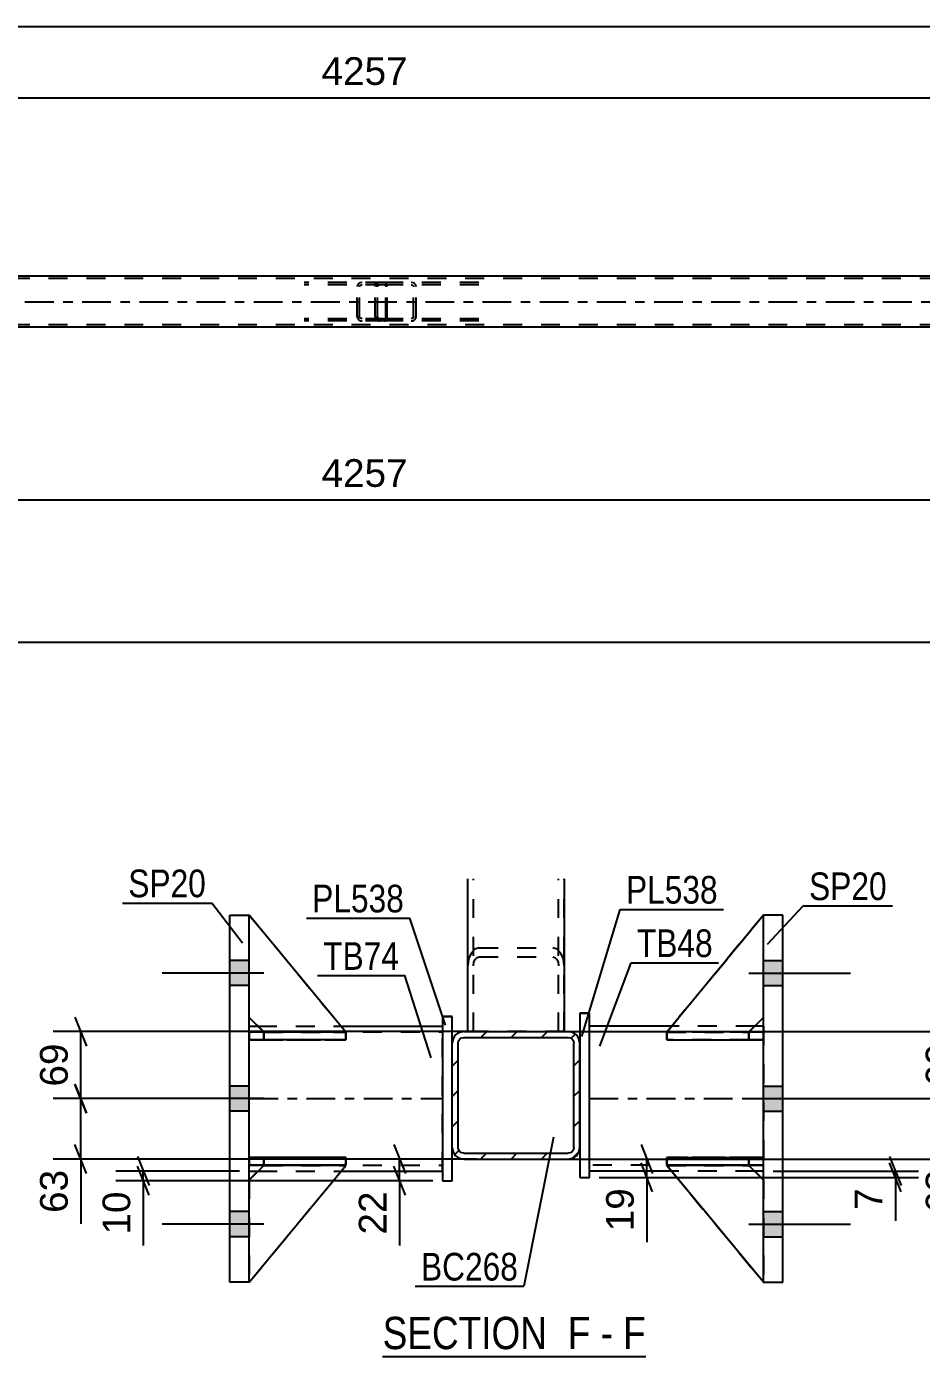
# Model space of a CAD drawing. Header units: millimetres. Extents: x 0 to 841, y 0 to 594.
# Drawn here: x 213.3 to 305.9, y 122.7 to 260.3 of the extents above; entities that cross this region are included whole.
import ezdxf

# ---------------------------------------------------------------- set-up
doc = ezdxf.new("R2010")
doc.units = ezdxf.units.MM
doc.linetypes.add('DXK_LINE_DOT2', pattern=[3.9198, 1.9599, -1.9599])
doc.linetypes.add('DXK_LINE_DOT3', pattern=[5.9187, 2.979, -0.9799, 0.9799, -0.9799])
doc.styles.add('Arial', font='ARIAL.TTF', dxfattribs={"height": 0.2})
doc.styles.add('Arial Narrow', font='ARIALN.TTF', dxfattribs={"height": 0.2})

# ---------------------------------------------------------------- blocks, each defined once
blk = doc.blocks.new('Unknown-318886624-15 - 5687')
at = {"color": 6, "linetype": 'Continuous'}
blk.add_line((250.12, 122.67), (277.34, 122.67), dxfattribs=at)
at = {"color": 0, "linetype": 'Continuous'}
for points in [[(268.23, 123.42), (268.23, 126.92), (250.12, 126.92), (250.12, 123.42)], [(271.62, 123.42), (271.62, 126.92), (269.28, 126.92), (269.28, 123.42)], [(273.95, 123.42), (273.95, 126.92), (272.67, 126.92), (272.67, 123.42)], [(277.34, 123.42), (277.34, 126.92), (275, 126.92), (275, 123.42)]]:
    blk.add_wipeout(points, dxfattribs=at)
at = {"color": 7, "linetype": 'Continuous', "style": 'Arial Narrow'}
for s, p in [('SECTION ', (250.12, 123.42)), ('F', (269.28, 123.42)), ('F', (275, 123.42)), ('-', (272.67, 123.42))]:
    blk.add_text(s, height=3.34, dxfattribs=at).set_placement(p)
blk = doc.blocks.new('Part-318886624-5717 - 5687')
at = {"color": 2, "linetype": 'Continuous'}
for p, q in [((237.82, 142.44), (236.32, 140.94)), ((236.32, 130.35), (246.32, 142.44)), ((246.32, 142.44), (237.82, 142.44)), ((237.82, 142.44), (237.82, 142.44)), ((246.32, 142.44), (246.32, 142.44))]:
    blk.add_line(p, q, dxfattribs=at)
at = {"color": 7, "linetype": 'DXK_LINE_DOT2'}
for p, q in [((236.32, 140.94), (237.82, 142.44)), ((236.32, 130.35), (246.32, 142.44)), ((237.82, 142.44), (246.32, 142.44)), ((236.32, 140.94), (236.32, 130.35))]:
    blk.add_line(p, q, dxfattribs=at)
blk = doc.blocks.new('Part-318886624-5821 - 5687')
at = {"color": 7, "linetype": 'DXK_LINE_DOT2'}
for p, q in [((279.52, 142.44), (288.02, 142.44)), ((289.52, 130.35), (279.52, 142.44)), ((279.52, 142.44), (279.52, 142.44)), ((288.02, 142.44), (279.52, 142.44)), ((279.52, 142.44), (289.52, 130.35)), ((288.02, 142.44), (289.52, 140.94)), ((288.02, 142.44), (288.02, 142.44)), ((289.52, 140.94), (288.02, 142.44)), ((289.52, 140.94), (289.52, 130.35))]:
    blk.add_line(p, q, dxfattribs=at)
blk = doc.blocks.new('Part-318886624-5832 - 5687')
at = {"color": 2, "linetype": 'Continuous'}
for p, q in [((258.92, 156.29), (258.92, 172.12)), ((268.92, 172.12), (268.92, 156.29))]:
    blk.add_line(p, q, dxfattribs=at)
at = {"color": 7, "linetype": 'DXK_LINE_DOT2'}
for p, q in [((259.52, 156.29), (259.52, 172.12)), ((268.32, 156.29), (268.32, 172.12)), ((268.92, 156.29), (258.92, 156.29))]:
    blk.add_line(p, q, dxfattribs=at)
blk = doc.blocks.new('Part-318886624-5704 - 5687')
at = {"color": 7, "linetype": 'DXK_LINE_DOT2'}
for p, q in [((237.82, 142.44), (236.32, 140.94)), ((236.32, 130.35), (246.32, 142.44)), ((236.32, 140.94), (237.82, 142.44)), ((236.32, 130.35), (246.32, 142.44)), ((246.32, 142.44), (237.82, 142.44)), ((237.82, 142.44), (237.82, 142.44)), ((237.82, 142.44), (246.32, 142.44)), ((246.32, 142.44), (246.32, 142.44)), ((236.32, 140.94), (236.32, 130.35))]:
    blk.add_line(p, q, dxfattribs=at)
blk = doc.blocks.new('Part-318886624-5824 - 5687')
at = {"color": 2, "linetype": 'Continuous'}
for p, q in [((289.52, 168.35), (279.52, 156.24)), ((289.52, 168.35), (289.52, 168.35)), ((289.52, 168.35), (289.52, 168.35)), ((288.03, 156.25), (289.52, 157.74)), ((280.77, 156.24), (279.52, 156.24)), ((279.52, 156.24), (279.52, 156.24))]:
    blk.add_line(p, q, dxfattribs=at)
at = {"color": 7, "linetype": 'DXK_LINE_DOT2'}
for p, q in [((289.52, 168.35), (279.52, 156.24)), ((289.52, 157.74), (289.52, 168.35)), ((288.02, 156.24), (289.52, 157.74)), ((288.02, 156.24), (279.52, 156.24)), ((288.02, 156.24), (280.77, 156.24)), ((288.02, 156.24), (288.03, 156.25)), ((288.02, 156.24), (288.02, 156.24))]:
    blk.add_line(p, q, dxfattribs=at)
blk = doc.blocks.new('Part-318886624-5696 - 5687')
at = {"color": 7, "linetype": 'DXK_LINE_DOT2'}
for p, q in [((279.52, 155.45), (279.52, 156.25)), ((279.52, 156.25), (288.02, 156.25)), ((289.52, 156.25), (279.52, 156.25)), ((288.02, 155.45), (288.02, 156.25)), ((288.02, 156.25), (289.52, 156.25)), ((289.52, 155.45), (289.52, 156.25)), ((289.52, 155.45), (289.52, 156.25)), ((289.52, 156.25), (289.52, 156.25)), ((288.02, 155.45), (279.52, 155.45)), ((279.52, 155.45), (289.52, 155.45)), ((289.52, 155.45), (288.02, 155.45)), ((289.52, 155.45), (289.52, 155.45))]:
    blk.add_line(p, q, dxfattribs=at)
blk = doc.blocks.new('Part-318886624-5697 - 5687')
at = {"color": 2, "linetype": 'Continuous'}
for p, q in [((279.52, 143.25), (289.52, 143.25)), ((279.52, 143.25), (279.52, 142.45)), ((289.52, 143.25), (289.52, 143.25)), ((289.52, 142.45), (289.52, 143.25)), ((289.52, 142.45), (279.52, 142.45))]:
    blk.add_line(p, q, dxfattribs=at)
at = {"color": 7, "linetype": 'DXK_LINE_DOT2'}
for p, q in [((288.02, 143.25), (279.52, 143.25)), ((289.52, 143.25), (288.02, 143.25)), ((288.02, 143.25), (288.02, 142.45)), ((289.52, 143.25), (289.52, 143.25)), ((279.52, 142.45), (288.02, 142.45)), ((288.02, 142.45), (289.52, 142.45))]:
    blk.add_line(p, q, dxfattribs=at)
blk = doc.blocks.new('Part-318886624-5698 - 5687')
at = {"color": 2, "linetype": 'Continuous'}
for p, q in [((279.53, 156.25), (279.52, 156.25)), ((279.52, 156.25), (279.52, 155.45)), ((289.52, 156.25), (280.77, 156.25)), ((289.52, 156.25), (289.52, 156.25)), ((289.52, 156.25), (289.52, 155.45)), ((279.52, 155.45), (289.52, 155.45))]:
    blk.add_line(p, q, dxfattribs=at)
at = {"color": 7, "linetype": 'DXK_LINE_DOT2'}
for p, q in [((280.77, 156.25), (279.53, 156.25)), ((288.02, 156.25), (279.53, 156.25)), ((288.02, 156.25), (289.52, 156.25)), ((288.02, 156.25), (288.02, 155.45)), ((289.52, 156.25), (289.52, 156.25)), ((279.52, 155.45), (288.02, 155.45)), ((288.02, 155.45), (289.52, 155.45))]:
    blk.add_line(p, q, dxfattribs=at)
blk = doc.blocks.new('Part-318886624-5831 - 5687')
at = {"color": 7, "linetype": 'DXK_LINE_DOT2'}
for p, q in [((258.92, 156.29), (258.92, 172.12)), ((259.52, 156.29), (259.52, 172.12)), ((268.32, 156.29), (268.32, 172.12)), ((268.92, 156.29), (268.92, 172.12)), ((259.01, 163.82), (258.92, 163.1)), ((259.27, 164.42), (259.01, 163.82)), ((259.66, 164.82), (259.27, 164.42)), ((260.12, 164.96), (259.66, 164.82)), ((259.7, 163.76), (259.89, 163.96)), ((259.89, 163.96), (260.12, 164.03)), ((260.12, 164.96), (267.72, 164.96)), ((260.12, 164.03), (267.72, 164.03)), ((268.18, 164.82), (267.72, 164.96)), ((267.72, 164.03), (267.95, 163.96)), ((267.95, 163.96), (268.14, 163.76)), ((268.57, 164.42), (268.18, 164.82)), ((268.83, 163.82), (268.57, 164.42)), ((268.92, 163.1), (268.83, 163.82)), ((259.52, 163.1), (259.57, 163.46)), ((259.57, 163.46), (259.7, 163.76)), ((268.14, 163.76), (268.27, 163.46)), ((268.27, 163.46), (268.32, 163.1)), ((258.92, 156.29), (268.92, 156.29))]:
    blk.add_line(p, q, dxfattribs=at)
blk = doc.blocks.new('Part-318886624-5703 - 5687')
at = {"color": 2, "linetype": 'Continuous'}
for p, q in [((236.32, 156.85), (237.21, 156.85)), ((245.82, 156.85), (256.32, 156.85)), ((236.32, 141.85), (237.23, 141.85)), ((245.83, 141.85), (256.32, 141.85))]:
    blk.add_line(p, q, dxfattribs=at)
at = {"color": 7, "linetype": 'DXK_LINE_DOT2'}
for p, q in [((236.32, 141.85), (236.32, 156.85)), ((236.32, 156.25), (256.32, 156.25)), ((237.21, 156.85), (245.82, 156.85)), ((256.32, 141.85), (256.32, 156.85)), ((236.32, 142.45), (256.32, 142.45)), ((237.23, 141.85), (245.83, 141.85))]:
    blk.add_line(p, q, dxfattribs=at)
at = {"color": 7, "linetype": 'DXK_LINE_DOT3'}
blk.add_line((236.32, 149.35), (256.32, 149.35), dxfattribs=at)
blk = doc.blocks.new('Part-318886624-5722 - 5687')
at = {"color": 2, "linetype": 'Continuous'}
for p, q in [((289.52, 130.35), (289.52, 168.35)), ((291.52, 168.35), (289.52, 168.35)), ((291.52, 130.35), (291.52, 168.35)), ((289.52, 130.35), (291.52, 130.35))]:
    blk.add_line(p, q, dxfattribs=at)
blk = doc.blocks.new('Part-318886624-5855 - 5687')
at = {"color": 2, "linetype": 'Continuous'}
for p, q in [((236.32, 168.35), (236.32, 168.35)), ((236.32, 168.35), (236.32, 168.35)), ((246.32, 156.24), (236.32, 168.35)), ((237.81, 156.25), (236.32, 157.74)), ((245.07, 156.24), (246.32, 156.24)), ((246.32, 156.24), (246.32, 156.24))]:
    blk.add_line(p, q, dxfattribs=at)
at = {"color": 7, "linetype": 'DXK_LINE_DOT2'}
for p, q in [((236.32, 157.74), (236.32, 168.35)), ((236.32, 168.35), (246.32, 156.24)), ((237.82, 156.24), (236.32, 157.74)), ((237.82, 156.24), (237.81, 156.25)), ((246.32, 156.24), (237.82, 156.24)), ((237.82, 156.24), (237.82, 156.24)), ((237.82, 156.24), (245.07, 156.24))]:
    blk.add_line(p, q, dxfattribs=at)
blk = doc.blocks.new('Part-318886624-5727 - 5687')
at = {"color": 2, "linetype": 'Continuous'}
for p, q in [((234.32, 130.35), (234.32, 168.35)), ((234.32, 168.35), (236.32, 168.35)), ((236.32, 130.35), (236.32, 168.35)), ((236.32, 130.35), (234.32, 130.35))]:
    blk.add_line(p, q, dxfattribs=at)
blk = doc.blocks.new('Part-318886624-5788 - 5687')
at = {"linetype": 'Continuous'}
h = blk.add_hatch(dxfattribs=at)
h.set_pattern_fill('', scale=0.7, style=0, pattern_type=0)
h.set_pattern_definition([(45, (269.7796, 143.1796), (-1.57154, 1.57154), [])])
h.paths.add_polyline_path([(269.32, 143.09), (269.78, 143.18), (270.17, 143.44), (270.43, 143.83), (270.52, 144.29), (270.52, 155.09), (270.43, 155.55), (270.17, 155.94), (269.78, 156.2), (269.32, 156.29), (258.52, 156.29), (258.06, 156.2), (257.67, 155.94), (257.41, 155.55), (257.32, 155.09), (257.32, 144.29), (257.41, 143.83), (257.67, 143.44), (258.06, 143.18), (258.52, 143.09)])
h.paths.add_polyline_path([(258.52, 143.69), (258.29, 143.73), (258.1, 143.86), (257.97, 144.06), (257.92, 144.29), (257.92, 155.09), (257.97, 155.32), (258.1, 155.51), (258.29, 155.64), (258.52, 155.69), (269.32, 155.69), (269.55, 155.64), (269.74, 155.51), (269.87, 155.32), (269.92, 155.09), (269.92, 144.29), (269.87, 144.06), (269.74, 143.86), (269.55, 143.73), (269.32, 143.69)])
at = {"color": 2, "linetype": 'Continuous'}
for p, q in [((258.52, 156.29), (258.06, 156.2)), ((258.1, 155.51), (258.29, 155.64)), ((258.29, 155.64), (258.52, 155.69)), ((258.52, 156.29), (269.32, 156.29)), ((258.52, 155.69), (269.32, 155.69)), ((269.78, 156.2), (269.32, 156.29)), ((269.32, 155.69), (269.55, 155.64)), ((269.55, 155.64), (269.74, 155.51)), ((257.41, 155.55), (257.32, 155.09)), ((257.32, 144.29), (257.32, 155.09)), ((257.92, 155.09), (257.97, 155.32)), ((257.92, 144.29), (257.92, 155.09)), ((257.97, 155.32), (258.1, 155.51)), ((269.74, 155.51), (269.87, 155.32)), ((269.87, 155.32), (269.92, 155.09)), ((269.92, 144.29), (269.92, 155.09)), ((270.52, 155.09), (270.43, 155.55)), ((270.52, 144.29), (270.52, 155.09)), ((257.32, 144.29), (257.41, 143.83)), ((257.97, 144.06), (257.92, 144.29)), ((258.1, 143.86), (257.97, 144.06)), ((258.06, 143.18), (258.52, 143.09)), ((258.29, 143.73), (258.1, 143.86)), ((258.52, 143.69), (258.29, 143.73)), ((258.52, 143.69), (269.32, 143.69)), ((269.55, 143.73), (269.32, 143.69)), ((269.32, 143.09), (269.78, 143.18)), ((269.74, 143.86), (269.55, 143.73)), ((269.87, 144.06), (269.74, 143.86)), ((269.92, 144.29), (269.87, 144.06)), ((270.43, 143.83), (270.52, 144.29)), ((258.52, 143.09), (269.32, 143.09))]:
    blk.add_line(p, q, dxfattribs=at)
for centre, start, end in [((258.52, 155.09), 112.5, 157.5), ((269.32, 155.09), 22.5, 67.5), ((258.52, 144.29), 202.5, 247.5), ((269.32, 144.29), 292.5, 337.5)]:
    blk.add_arc(centre, 1.2, start, end, dxfattribs=at)
blk = doc.blocks.new('Part-318886624-5857 - 5687')
at = {"color": 7, "linetype": 'DXK_LINE_DOT2'}
for p, q in [((236.32, 156.25), (237.82, 156.25)), ((246.09, 156.25), (236.32, 156.25)), ((236.32, 156.25), (236.32, 156.25)), ((236.32, 156.25), (236.32, 155.45)), ((236.32, 156.25), (236.32, 155.45)), ((237.82, 156.25), (246.32, 156.25)), ((237.82, 156.25), (237.82, 155.45)), ((246.32, 156.25), (246.32, 155.45)), ((237.82, 155.45), (236.32, 155.45)), ((236.32, 155.45), (246.32, 155.45)), ((236.32, 155.45), (236.32, 155.45)), ((246.32, 155.45), (237.82, 155.45))]:
    blk.add_line(p, q, dxfattribs=at)
blk = doc.blocks.new('Part-318886624-5793 - 5687')
at = {"color": 2, "linetype": 'Continuous'}
for p, q in [((256.32, 157.85), (257.32, 157.85)), ((256.32, 157.85), (256.32, 140.85)), ((257.32, 155.09), (257.32, 157.85)), ((257.32, 140.85), (257.32, 144.29)), ((256.32, 140.85), (257.32, 140.85))]:
    blk.add_line(p, q, dxfattribs=at)
at = {"color": 7, "linetype": 'DXK_LINE_DOT2'}
for p, q in [((257.32, 157.85), (256.32, 157.85)), ((257.32, 144.29), (257.32, 155.09)), ((256.32, 140.85), (257.32, 140.85))]:
    blk.add_line(p, q, dxfattribs=at)
blk = doc.blocks.new('Bolt-318886624-5806 - 5687')
at = {"linetype": 'Continuous'}
for points in [[(291.52, 161.05), (291.52, 163.65), (289.52, 163.65), (289.52, 161.05)], [(291.52, 161.05), (291.52, 163.65), (289.52, 163.65), (289.52, 161.05)], [(291.52, 161.05), (291.52, 163.65), (289.52, 163.65), (289.52, 161.05)], [(291.52, 148.05), (291.52, 150.65), (289.52, 150.65), (289.52, 148.05)], [(291.52, 148.05), (291.52, 150.65), (289.52, 150.65), (289.52, 148.05)], [(291.52, 135.05), (291.52, 137.65), (289.52, 137.65), (289.52, 135.05)], [(291.52, 135.05), (291.52, 137.65), (289.52, 137.65), (289.52, 135.05)], [(291.52, 135.05), (291.52, 137.65), (289.52, 137.65), (289.52, 135.05)]]:
    blk.add_hatch(color=1, dxfattribs=at).paths.add_polyline_path(points)
at = {"color": 1, "linetype": 'Continuous'}
for p, q in [((289.52, 163.65), (291.52, 163.65)), ((289.52, 163.65), (291.52, 163.65)), ((289.52, 163.65), (291.52, 163.65)), ((288.02, 162.35), (298.52, 162.35)), ((288.02, 162.35), (298.52, 162.35)), ((288.02, 162.35), (298.52, 162.35)), ((289.52, 161.05), (291.52, 161.05)), ((289.52, 161.05), (291.52, 161.05)), ((289.52, 161.05), (291.52, 161.05)), ((289.52, 150.65), (291.52, 150.65)), ((289.52, 150.65), (291.52, 150.65)), ((288.02, 149.35), (298.52, 149.35)), ((288.02, 149.35), (298.52, 149.35)), ((289.52, 148.05), (291.52, 148.05)), ((289.52, 148.05), (291.52, 148.05)), ((288.02, 136.35), (298.52, 136.35)), ((288.02, 136.35), (298.52, 136.35)), ((288.02, 136.35), (298.52, 136.35)), ((289.52, 137.65), (291.52, 137.65)), ((289.52, 137.65), (291.52, 137.65)), ((289.52, 137.65), (291.52, 137.65)), ((289.52, 135.05), (291.52, 135.05)), ((289.52, 135.05), (291.52, 135.05)), ((289.52, 135.05), (291.52, 135.05))]:
    blk.add_line(p, q, dxfattribs=at)
blk = doc.blocks.new('Bolt-318886624-5807 - 5687')
at = {"linetype": 'Continuous'}
for points in [[(236.32, 161.05), (236.32, 163.65), (234.32, 163.65), (234.32, 161.05)], [(236.32, 161.05), (236.32, 163.65), (234.32, 163.65), (234.32, 161.05)], [(236.32, 161.05), (236.32, 163.65), (234.32, 163.65), (234.32, 161.05)], [(236.32, 148.05), (236.32, 150.65), (234.32, 150.65), (234.32, 148.05)], [(236.32, 148.05), (236.32, 150.65), (234.32, 150.65), (234.32, 148.05)], [(236.32, 135.05), (236.32, 137.65), (234.32, 137.65), (234.32, 135.05)], [(236.32, 135.05), (236.32, 137.65), (234.32, 137.65), (234.32, 135.05)], [(236.32, 135.05), (236.32, 137.65), (234.32, 137.65), (234.32, 135.05)]]:
    blk.add_hatch(color=1, dxfattribs=at).paths.add_polyline_path(points)
at = {"color": 1, "linetype": 'Continuous'}
for p, q in [((236.32, 163.65), (234.32, 163.65)), ((236.32, 163.65), (234.32, 163.65)), ((236.32, 163.65), (234.32, 163.65)), ((237.82, 162.35), (227.32, 162.35)), ((237.82, 162.35), (227.32, 162.35)), ((237.82, 162.35), (227.32, 162.35)), ((236.32, 161.05), (234.32, 161.05)), ((236.32, 161.05), (234.32, 161.05)), ((236.32, 161.05), (234.32, 161.05)), ((236.32, 150.65), (234.32, 150.65)), ((236.32, 150.65), (234.32, 150.65)), ((237.82, 149.35), (227.32, 149.35)), ((237.82, 149.35), (227.32, 149.35)), ((236.32, 148.05), (234.32, 148.05)), ((236.32, 148.05), (234.32, 148.05)), ((237.82, 136.35), (227.32, 136.35)), ((237.82, 136.35), (227.32, 136.35)), ((237.82, 136.35), (227.32, 136.35)), ((236.32, 137.65), (234.32, 137.65)), ((236.32, 137.65), (234.32, 137.65)), ((236.32, 137.65), (234.32, 137.65)), ((236.32, 135.05), (234.32, 135.05)), ((236.32, 135.05), (234.32, 135.05)), ((236.32, 135.05), (234.32, 135.05))]:
    blk.add_line(p, q, dxfattribs=at)
blk = doc.blocks.new('Part-318886624-5815 - 5687')
at = {"color": 2, "linetype": 'Continuous'}
for p, q in [((236.32, 155.45), (236.32, 156.25)), ((236.32, 156.25), (245.07, 156.25)), ((246.32, 156.25), (246.31, 156.25)), ((246.32, 155.45), (246.32, 156.25)), ((246.32, 155.45), (236.32, 155.45)), ((236.32, 155.45), (236.32, 155.45))]:
    blk.add_line(p, q, dxfattribs=at)
at = {"color": 7, "linetype": 'DXK_LINE_DOT2'}
for p, q in [((237.82, 156.25), (236.32, 156.25)), ((237.82, 155.45), (237.82, 156.25)), ((237.82, 156.25), (246.31, 156.25)), ((236.32, 155.45), (237.82, 155.45)), ((237.82, 155.45), (246.32, 155.45))]:
    blk.add_line(p, q, dxfattribs=at)
blk = doc.blocks.new('Part-318886624-5820 - 5687')
at = {"color": 2, "linetype": 'Continuous'}
for p, q in [((280.02, 156.85), (271.52, 156.85)), ((289.52, 156.85), (288.63, 156.85)), ((280.01, 141.85), (271.52, 141.85)), ((289.52, 141.85), (288.61, 141.85))]:
    blk.add_line(p, q, dxfattribs=at)
at = {"color": 7, "linetype": 'DXK_LINE_DOT2'}
for p, q in [((271.52, 141.85), (271.52, 156.85)), ((289.52, 156.25), (271.52, 156.25)), ((288.63, 156.85), (280.02, 156.85)), ((289.52, 156.85), (289.52, 141.85)), ((289.52, 142.45), (271.52, 142.45)), ((288.61, 141.85), (280.01, 141.85))]:
    blk.add_line(p, q, dxfattribs=at)
at = {"color": 7, "linetype": 'DXK_LINE_DOT3'}
blk.add_line((271.52, 149.35), (289.52, 149.35), dxfattribs=at)
blk = doc.blocks.new('Part-318886624-5822 - 5687')
at = {"color": 2, "linetype": 'Continuous'}
for p, q in [((279.52, 142.44), (279.52, 142.44)), ((288.02, 142.44), (279.52, 142.44)), ((289.52, 130.35), (279.52, 142.44)), ((288.02, 142.44), (288.02, 142.44)), ((288.02, 142.44), (289.52, 140.94))]:
    blk.add_line(p, q, dxfattribs=at)
at = {"color": 7, "linetype": 'DXK_LINE_DOT2'}
for p, q in [((279.52, 142.44), (288.02, 142.44)), ((289.52, 130.35), (279.52, 142.44)), ((288.02, 142.44), (289.52, 140.94)), ((289.52, 140.94), (289.52, 130.35))]:
    blk.add_line(p, q, dxfattribs=at)
blk = doc.blocks.new('Part-318886624-5823 - 5687')
at = {"color": 7, "linetype": 'DXK_LINE_DOT2'}
for p, q in [((289.52, 168.35), (279.52, 156.24)), ((279.52, 156.24), (289.52, 168.35)), ((289.52, 157.74), (289.52, 168.35)), ((288.02, 156.24), (289.52, 157.74)), ((288.02, 156.24), (289.52, 157.74)), ((279.52, 156.24), (288.02, 156.24)), ((279.52, 156.24), (279.52, 156.24)), ((288.02, 156.24), (279.52, 156.24)), ((288.02, 156.24), (288.02, 156.24))]:
    blk.add_line(p, q, dxfattribs=at)
blk = doc.blocks.new('Part-318886624-5837 - 5687')
at = {"color": 7, "linetype": 'DXK_LINE_DOT2'}
for p, q in [((279.52, 142.45), (279.52, 143.25)), ((279.52, 143.25), (288.02, 143.25)), ((289.52, 143.25), (279.52, 143.25)), ((288.02, 142.45), (288.02, 143.25)), ((288.02, 143.25), (289.52, 143.25)), ((289.52, 142.45), (289.52, 143.25)), ((289.52, 142.45), (289.52, 143.25)), ((289.52, 143.25), (289.52, 143.25)), ((288.02, 142.45), (279.52, 142.45)), ((279.52, 142.45), (289.52, 142.45)), ((289.52, 142.45), (288.02, 142.45)), ((289.52, 142.45), (289.52, 142.45))]:
    blk.add_line(p, q, dxfattribs=at)
blk = doc.blocks.new('Part-318886624-5847 - 5687')
at = {"color": 2, "linetype": 'Continuous'}
for p, q in [((270.52, 158.19), (271.52, 158.19)), ((270.52, 158.19), (270.52, 141.19)), ((271.52, 141.19), (271.52, 158.19)), ((270.52, 141.19), (271.52, 141.19))]:
    blk.add_line(p, q, dxfattribs=at)
at = {"color": 7, "linetype": 'DXK_LINE_DOT2'}
for p, q in [((271.52, 158.19), (270.52, 158.19)), ((270.52, 141.19), (271.52, 141.19))]:
    blk.add_line(p, q, dxfattribs=at)
blk = doc.blocks.new('Part-318886624-5854 - 5687')
at = {"color": 7, "linetype": 'DXK_LINE_DOT2'}
for p, q in [((236.32, 157.74), (236.32, 168.35)), ((236.32, 168.35), (246.32, 156.24)), ((236.32, 168.35), (246.32, 156.24)), ((237.82, 156.24), (236.32, 157.74)), ((237.82, 156.24), (236.32, 157.74)), ((246.32, 156.24), (237.82, 156.24)), ((237.82, 156.24), (237.82, 156.24)), ((237.82, 156.24), (246.32, 156.24)), ((246.32, 156.24), (246.32, 156.24))]:
    blk.add_line(p, q, dxfattribs=at)
blk = doc.blocks.new('Part-318886624-5856 - 5687')
at = {"color": 7, "linetype": 'DXK_LINE_DOT2'}
for p, q in [((236.32, 143.25), (237.82, 143.25)), ((246.32, 143.25), (236.32, 143.25)), ((236.32, 143.25), (236.32, 143.25)), ((236.32, 143.25), (236.32, 142.45)), ((236.32, 143.25), (236.32, 142.45)), ((237.82, 143.25), (246.32, 143.25)), ((237.82, 143.25), (237.82, 142.45)), ((246.32, 143.25), (246.32, 142.45)), ((237.82, 142.45), (236.32, 142.45)), ((236.32, 142.45), (246.32, 142.45)), ((236.32, 142.45), (236.32, 142.45)), ((246.32, 142.45), (237.82, 142.45))]:
    blk.add_line(p, q, dxfattribs=at)
blk = doc.blocks.new('Part-318886624-5858 - 5687')
at = {"color": 2, "linetype": 'Continuous'}
for p, q in [((236.32, 142.45), (236.32, 143.25)), ((246.32, 143.25), (236.32, 143.25)), ((246.32, 142.45), (246.32, 143.25)), ((246.32, 142.45), (236.32, 142.45)), ((236.32, 142.45), (236.32, 142.45))]:
    blk.add_line(p, q, dxfattribs=at)
at = {"color": 7, "linetype": 'DXK_LINE_DOT2'}
for p, q in [((237.82, 143.25), (236.32, 143.25)), ((237.82, 142.45), (237.82, 143.25)), ((246.32, 143.25), (237.82, 143.25)), ((236.32, 142.45), (237.82, 142.45)), ((237.82, 142.45), (246.32, 142.45))]:
    blk.add_line(p, q, dxfattribs=at)
blk = doc.blocks.new('Part-318886624-4668 - 4663')
at = {"color": 7, "linetype": 'DXK_LINE_DOT2'}
for p, q in [((250.32, 233.85), (242, 233.85)), ((250.32, 233.61), (242, 233.61)), ((247.52, 233.55), (247.49, 233.37)), ((247.49, 230.33), (247.49, 233.37)), ((247.74, 233.37), (247.76, 233.46)), ((247.74, 230.33), (247.74, 233.37)), ((247.76, 233.46), (247.81, 233.54)), ((247.99, 233.85), (247.8, 233.81)), ((247.81, 233.54), (247.89, 233.59)), ((247.89, 233.59), (247.99, 233.61)), ((249.33, 233.61), (249.33, 233.85)), ((250.43, 233.81), (250.32, 233.85)), ((250.32, 233.61), (250.37, 233.59)), ((250.37, 233.59), (250.42, 233.54)), ((250.42, 233.54), (250.45, 233.46)), ((250.51, 233.71), (250.43, 233.81)), ((250.45, 233.46), (250.46, 233.37)), ((250.46, 230.33), (250.46, 233.37)), ((250.57, 233.55), (250.51, 233.71)), ((250.59, 233.37), (250.57, 233.55)), ((250.59, 230.33), (250.59, 233.37)), ((250.32, 230.09), (242, 230.09)), ((247.49, 230.33), (247.52, 230.14)), ((247.76, 230.23), (247.74, 230.33)), ((247.81, 230.16), (247.76, 230.23)), ((247.89, 230.1), (247.81, 230.16)), ((247.99, 230.09), (247.89, 230.1)), ((249.33, 229.85), (249.33, 230.09)), ((250.37, 230.1), (250.32, 230.09)), ((250.42, 230.16), (250.37, 230.1)), ((250.45, 230.23), (250.42, 230.16)), ((250.43, 229.88), (250.51, 229.99)), ((250.46, 230.33), (250.45, 230.23)), ((250.51, 229.99), (250.57, 230.14)), ((250.57, 230.14), (250.59, 230.33)), ((250.32, 229.85), (242, 229.85)), ((247.8, 229.88), (247.99, 229.85)), ((250.32, 229.85), (250.43, 229.88))]:
    blk.add_line(p, q, dxfattribs=at)
for centre, start, end in [((247.97, 233.35), 111.1941, 156.1506), ((247.97, 230.34), 203.8494, 248.8059)]:
    blk.add_arc(centre, 0.492, start, end, dxfattribs=at)
blk = doc.blocks.new('Part-318886624-4776 - 4663')
at = {"color": 7, "linetype": 'DXK_LINE_DOT2'}
for p, q in [((727.09, 234.25), (71.06, 234.25)), ((727.09, 229.45), (71.06, 229.45))]:
    blk.add_line(p, q, dxfattribs=at)
at = {"color": 2, "linetype": 'Continuous'}
for p, q in [((332.58, 234.49), (168.31, 234.49)), ((727.09, 229.21), (71.06, 229.21))]:
    blk.add_line(p, q, dxfattribs=at)
at = {"color": 7, "linetype": 'DXK_LINE_DOT3'}
blk.add_line((71.06, 231.85), (726.8, 231.85), dxfattribs=at)
blk = doc.blocks.new('Part-318886624-4946 - 4663')
at = {"color": 7, "linetype": 'DXK_LINE_DOT2'}
for p, q in [((249.37, 233.55), (249.33, 233.37)), ((249.33, 230.33), (249.33, 233.37)), ((249.59, 233.37), (249.6, 233.46)), ((249.59, 230.33), (249.59, 233.37)), ((249.6, 233.46), (249.66, 233.54)), ((249.84, 233.85), (249.65, 233.81)), ((249.66, 233.54), (249.74, 233.59)), ((249.74, 233.59), (249.84, 233.61)), ((260.07, 233.85), (249.84, 233.85)), ((260.07, 233.61), (249.84, 233.61)), ((253.27, 233.81), (253.08, 233.85)), ((253.08, 233.61), (253.17, 233.59)), ((253.17, 233.59), (253.26, 233.54)), ((253.26, 233.54), (253.31, 233.46)), ((253.31, 233.46), (253.33, 233.37)), ((253.33, 230.33), (253.33, 233.37)), ((253.59, 233.37), (253.55, 233.55)), ((253.59, 230.33), (253.59, 233.37)), ((249.33, 230.33), (249.37, 230.14)), ((249.6, 230.23), (249.59, 230.33)), ((249.66, 230.16), (249.6, 230.23)), ((249.74, 230.1), (249.66, 230.16)), ((249.84, 230.09), (249.74, 230.1)), ((260.07, 230.09), (249.84, 230.09)), ((253.17, 230.1), (253.08, 230.09)), ((253.26, 230.16), (253.17, 230.1)), ((253.31, 230.23), (253.26, 230.16)), ((253.33, 230.33), (253.31, 230.23)), ((253.55, 230.14), (253.59, 230.33)), ((249.65, 229.88), (249.84, 229.85)), ((260.07, 229.85), (249.84, 229.85)), ((253.08, 229.85), (253.27, 229.88))]:
    blk.add_line(p, q, dxfattribs=at)
for centre, start, end in [((249.82, 233.35), 110.7583, 155.68), ((253.1, 233.35), 24.32, 69.2417), ((249.82, 230.35), 204.32, 249.2417), ((253.1, 230.35), 290.7583, 335.68)]:
    blk.add_arc(centre, 0.496, start, end, dxfattribs=at)
blk = doc.blocks.new('StraightDimension-318886624-5946 - 5687')
at = {"color": 7, "linetype": 'Continuous'}
for p, q in [((251.27, 144.59), (252.47, 141.59)), ((259.91, 143.09), (249.02, 143.09)), ((252.47, 139.35), (251.27, 142.35)), ((251.87, 140.85), (251.87, 143.09)), ((255.32, 140.85), (249.02, 140.85)), ((251.87, 140.85), (251.87, 134.15)), ((251.87, 140.85), (251.87, 134.15))]:
    blk.add_line(p, q, dxfattribs=at)
at = {"color": 0}
blk.add_wipeout([(251.12, 140.33), (246.92, 140.33), (246.92, 134.68), (251.12, 134.68)], dxfattribs=at)
at = {"color": 3, "style": 'Arial'}
blk.add_text('22', height=2.865, rotation=90.0002, dxfattribs=at).set_placement((250.52, 135.28))
blk = doc.blocks.new('StraightDimension-318886624-5968 - 5687')
at = {"color": 7, "linetype": 'Continuous'}
for p, q in [((302.58, 143.35), (303.78, 140.35)), ((290.52, 141.85), (305.58, 141.85)), ((303.78, 139.69), (302.58, 142.69)), ((303.18, 141.19), (303.18, 141.85)), ((272.52, 141.19), (305.58, 141.19)), ((303.18, 141.19), (303.18, 136.71)), ((303.18, 141.19), (303.18, 136.71))]:
    blk.add_line(p, q, dxfattribs=at)
at = {"color": 0}
blk.add_wipeout([(302.43, 140.66), (298.23, 140.66), (298.23, 137.24), (302.43, 137.24)], dxfattribs=at)
at = {"color": 3, "style": 'Arial'}
blk.add_text('7', height=2.87, rotation=90.0002, dxfattribs=at).set_placement((301.83, 137.84))
blk = doc.blocks.new('StraightDimension-318886624-5904 - 5687')
at = {"color": 7, "linetype": 'Continuous'}
for p, q in [((309.93, 150.85), (311.13, 147.85)), ((292.52, 149.35), (312.93, 149.35)), ((310.53, 143.09), (310.53, 149.35)), ((311.13, 141.59), (309.93, 144.59)), ((269.53, 143.09), (312.93, 143.09)), ((310.53, 143.09), (310.53, 136.39)), ((310.53, 143.09), (310.53, 136.39))]:
    blk.add_line(p, q, dxfattribs=at)
at = {"color": 0}
blk.add_wipeout([(309.78, 142.56), (305.58, 142.56), (305.58, 136.92), (309.78, 136.92)], dxfattribs=at)
at = {"color": 3, "style": 'Arial'}
blk.add_text('63', height=2.865, rotation=90.0002, dxfattribs=at).set_placement((309.18, 137.52))
blk = doc.blocks.new('StraightDimension-318886624-5979 - 5687')
at = {"color": 7, "linetype": 'Continuous'}
for p, q in [((276.86, 144.59), (278.06, 141.59)), ((268.94, 143.09), (279.86, 143.09)), ((278.06, 139.69), (276.86, 142.69)), ((277.46, 141.19), (277.46, 143.09)), ((272.52, 141.19), (279.86, 141.19)), ((277.46, 141.19), (277.46, 134.49)), ((277.46, 141.19), (277.46, 134.49))]:
    blk.add_line(p, q, dxfattribs=at)
at = {"color": 0}
blk.add_wipeout([(276.71, 140.66), (272.51, 140.66), (272.51, 135.02), (276.71, 135.02)], dxfattribs=at)
at = {"color": 3, "style": 'Arial'}
blk.add_text('19', height=2.865, rotation=90.0002, dxfattribs=at).set_placement((276.11, 135.62))
blk = doc.blocks.new('StraightDimension-318886624-5957 - 5687')
at = {"color": 7, "linetype": 'Continuous'}
for p, q in [((224.75, 143.35), (225.95, 140.35)), ((235.32, 141.85), (222.5, 141.85)), ((225.95, 139.35), (224.75, 142.35)), ((225.35, 140.85), (225.35, 141.85)), ((255.32, 140.85), (222.5, 140.85)), ((225.35, 140.85), (225.35, 134.15)), ((225.35, 140.85), (225.35, 134.15))]:
    blk.add_line(p, q, dxfattribs=at)
at = {"color": 0}
blk.add_wipeout([(224.6, 140.33), (220.4, 140.33), (220.4, 134.68), (224.6, 134.68)], dxfattribs=at)
at = {"color": 3, "style": 'Arial'}
blk.add_text('10', height=2.865, rotation=90.0002, dxfattribs=at).set_placement((224, 135.28))
blk = doc.blocks.new('StraightDimension-318886624-5890 - 5687')
at = {"color": 7, "linetype": 'Continuous'}
for p, q in [((309.93, 157.79), (311.13, 154.79)), ((268.62, 156.29), (312.93, 156.29)), ((310.53, 149.35), (310.53, 156.29)), ((311.13, 147.85), (309.93, 150.85)), ((292.52, 149.35), (312.93, 149.35))]:
    blk.add_line(p, q, dxfattribs=at)
at = {"color": 0}
blk.add_wipeout([(309.78, 155.64), (305.58, 155.64), (305.58, 150), (309.78, 150)], dxfattribs=at)
at = {"color": 3, "style": 'Arial'}
blk.add_text('69', height=2.865, rotation=90.0002, dxfattribs=at).set_placement((309.18, 150.6))
blk = doc.blocks.new('StraightDimension-318886624-5918 - 5687')
at = {"color": 7, "linetype": 'Continuous'}
for p, q in [((218.28, 157.79), (219.48, 154.79)), ((259.16, 156.29), (216.03, 156.29)), ((218.88, 149.35), (218.88, 156.29)), ((219.48, 147.85), (218.28, 150.85)), ((233.32, 149.35), (216.03, 149.35))]:
    blk.add_line(p, q, dxfattribs=at)
at = {"color": 0}
blk.add_wipeout([(218.13, 155.64), (213.93, 155.64), (213.93, 150), (218.13, 150)], dxfattribs=at)
at = {"color": 3, "style": 'Arial'}
blk.add_text('69', height=2.865, rotation=90.0002, dxfattribs=at).set_placement((217.53, 150.6))
blk = doc.blocks.new('StraightDimension-318886624-5932 - 5687')
at = {"color": 7, "linetype": 'Continuous'}
for p, q in [((218.28, 150.85), (219.48, 147.85)), ((233.32, 149.35), (216.03, 149.35)), ((218.88, 143.09), (218.88, 149.35)), ((219.48, 141.59), (218.28, 144.59)), ((258.66, 143.09), (216.03, 143.09)), ((218.88, 143.09), (218.88, 136.39)), ((218.88, 143.09), (218.88, 136.39))]:
    blk.add_line(p, q, dxfattribs=at)
at = {"color": 0}
blk.add_wipeout([(218.13, 142.56), (213.93, 142.56), (213.93, 136.92), (218.13, 136.92)], dxfattribs=at)
at = {"color": 3, "style": 'Arial'}
blk.add_text('63', height=2.865, rotation=90.0002, dxfattribs=at).set_placement((217.53, 137.52))
blk = doc.blocks.new('StraightDimension-318886624-4982 - 4663')
at = {"color": 7, "linetype": 'Continuous'}
for p, q in [((163.11, 227.81), (163.11, 201.14)), ((333.38, 227.81), (333.38, 201.14)), ((164.61, 211.93), (161.61, 210.73)), ((163.11, 211.33), (333.38, 211.33)), ((331.88, 210.73), (334.88, 211.93))]:
    blk.add_line(p, q, dxfattribs=at)
at = {"color": 0}
blk.add_wipeout([(253.29, 212.08), (253.29, 216.28), (243.2, 216.28), (243.2, 212.08)], dxfattribs=at)
at = {"color": 3, "style": 'Arial'}
blk.add_text('4257', height=2.865, dxfattribs=at).set_placement((243.8, 212.68))
at = {"color": 0, "linetype": 'Continuous'}
blk.add_wipeout([(332.78, 210.63), (328.58, 210.63), (328.58, 200.54), (332.78, 200.54)], dxfattribs=at)
at = {"color": 3, "linetype": 'Continuous', "style": 'Arial'}
blk.add_text('8042', height=2.865, rotation=90.0002, dxfattribs=at).set_placement((332.18, 201.14))
blk = doc.blocks.new('StraightDimension-318886624-4957 - 4663')
at = {"color": 7, "linetype": 'Continuous'}
blk.add_line((61.8, 196.59), (728.28, 196.59), dxfattribs=at)
blk = doc.blocks.new('StraightDimension-318886624-5038 - 4663')
at = {"color": 7, "linetype": 'Continuous'}
for p, q in [((163.11, 235.89), (163.11, 255.79)), ((333.38, 235.89), (333.38, 255.79)), ((164.61, 253.54), (161.61, 252.34)), ((331.88, 252.34), (334.88, 253.54)), ((163.11, 252.94), (333.38, 252.94))]:
    blk.add_line(p, q, dxfattribs=at)
at = {"color": 0}
blk.add_wipeout([(253.29, 253.69), (253.29, 257.89), (243.2, 257.89), (243.2, 253.69)], dxfattribs=at)
at = {"color": 3, "style": 'Arial'}
blk.add_text('4257', height=2.865, dxfattribs=at).set_placement((243.8, 254.29))
blk = doc.blocks.new('StraightDimension-318886624-5105 - 4663')
at = {"color": 7, "linetype": 'Continuous'}
blk.add_line((62.44, 260.33), (727.65, 260.33), dxfattribs=at)
blk = doc.blocks.new('Mark-318886624-5699 - 5687')
at = {"color": 0}
blk.add_wipeout([(251.83, 162.68), (251.83, 165.68), (243.97, 165.68), (243.97, 162.68)], dxfattribs=at)
blk.add_wipeout([(251.83, 162.68), (251.83, 165.68), (243.97, 165.68), (243.97, 162.68)], dxfattribs=at)
at = {"color": 30, "linetype": 'Continuous'}
for p in [(243.37, 162.08), (255.13, 153.58)]:
    blk.add_line(p, (252.43, 162.08), dxfattribs=at)
at = {"color": 3, "style": 'Arial Narrow'}
blk.add_text('TB74', height=2.863, dxfattribs=at).set_placement((243.97, 162.68))
blk = doc.blocks.new('Mark-318886624-5718 - 5687')
at = {"color": 0}
blk.add_wipeout([(302.29, 169.9), (302.29, 172.9), (294.25, 172.9), (294.25, 169.9)], dxfattribs=at)
blk.add_wipeout([(302.29, 169.9), (302.29, 172.9), (294.25, 172.9), (294.25, 169.9)], dxfattribs=at)
at = {"color": 30, "linetype": 'Continuous'}
for p, q in [((289.95, 165.33), (293.65, 169.3)), ((293.65, 169.3), (302.89, 169.3))]:
    blk.add_line(p, q, dxfattribs=at)
at = {"color": 3, "style": 'Arial Narrow'}
blk.add_text('SP20', height=2.863, dxfattribs=at).set_placement((294.25, 169.9))
blk = doc.blocks.new('Mark-318886624-5723 - 5687')
at = {"color": 0}
blk.add_wipeout([(231.83, 170.2), (231.83, 173.2), (223.8, 173.2), (223.8, 170.2)], dxfattribs=at)
blk.add_wipeout([(231.83, 170.2), (231.83, 173.2), (223.8, 173.2), (223.8, 170.2)], dxfattribs=at)
at = {"color": 30, "linetype": 'Continuous'}
for p in [(223.2, 169.6), (235.62, 165.45)]:
    blk.add_line(p, (232.43, 169.6), dxfattribs=at)
at = {"color": 3, "style": 'Arial Narrow'}
blk.add_text('SP20', height=2.863, dxfattribs=at).set_placement((223.8, 170.2))
blk = doc.blocks.new('Mark-318886624-5784 - 5687')
at = {"color": 0}
blk.add_wipeout([(264.14, 130.52), (264.14, 133.52), (254.09, 133.52), (254.09, 130.52)], dxfattribs=at)
blk.add_wipeout([(264.14, 130.52), (264.14, 133.52), (254.09, 133.52), (254.09, 130.52)], dxfattribs=at)
at = {"color": 30, "linetype": 'Continuous'}
for p in [(267.81, 145.35), (253.49, 129.92)]:
    blk.add_line(p, (264.74, 129.92), dxfattribs=at)
at = {"color": 3, "style": 'Arial Narrow'}
blk.add_text('BC268', height=2.863, dxfattribs=at).set_placement((254.09, 130.52))
blk = doc.blocks.new('Mark-318886624-5789 - 5687')
at = {"color": 0}
blk.add_wipeout([(252.34, 168.63), (252.34, 171.63), (242.83, 171.63), (242.83, 168.63)], dxfattribs=at)
blk.add_wipeout([(252.34, 168.63), (252.34, 171.63), (242.83, 171.63), (242.83, 168.63)], dxfattribs=at)
at = {"color": 30, "linetype": 'Continuous'}
for p in [(242.23, 168.03), (256.62, 156.94)]:
    blk.add_line(p, (252.94, 168.03), dxfattribs=at)
at = {"color": 3, "style": 'Arial Narrow'}
blk.add_text('PL538', height=2.863, dxfattribs=at).set_placement((242.83, 168.63))
blk = doc.blocks.new('Mark-318886624-5816 - 5687')
at = {"color": 0}
blk.add_wipeout([(284.29, 164.01), (284.29, 167.01), (276.43, 167.01), (276.43, 164.01)], dxfattribs=at)
blk.add_wipeout([(284.29, 164.01), (284.29, 167.01), (276.43, 167.01), (276.43, 164.01)], dxfattribs=at)
at = {"color": 30, "linetype": 'Continuous'}
for p, q in [((272.6, 154.78), (275.83, 163.41)), ((275.83, 163.41), (284.89, 163.41))]:
    blk.add_line(p, q, dxfattribs=at)
at = {"color": 3, "style": 'Arial Narrow'}
blk.add_text('TB48', height=2.863, dxfattribs=at).set_placement((276.43, 164.01))
blk = doc.blocks.new('Mark-318886624-5843 - 5687')
at = {"color": 0}
blk.add_wipeout([(284.81, 169.54), (284.81, 172.54), (275.3, 172.54), (275.3, 169.54)], dxfattribs=at)
blk.add_wipeout([(284.81, 169.54), (284.81, 172.54), (275.3, 172.54), (275.3, 169.54)], dxfattribs=at)
at = {"color": 30, "linetype": 'Continuous'}
for p, q in [((270.73, 155.79), (274.7, 168.94)), ((274.7, 168.94), (285.41, 168.94))]:
    blk.add_line(p, q, dxfattribs=at)
at = {"color": 3, "style": 'Arial Narrow'}
blk.add_text('PL538', height=2.863, dxfattribs=at).set_placement((275.3, 169.54))

msp = doc.modelspace()

# ---------------------------------------------------------------- block references
for name in ['StraightDimension-318886624-5038 - 4663', 'Part-318886624-4776 - 4663', 'Part-318886624-4668 - 4663', 'Part-318886624-4946 - 4663', 'StraightDimension-318886624-4982 - 4663', 'Part-318886624-5832 - 5687', 'Part-318886624-5831 - 5687', 'Part-318886624-5727 - 5687', 'Part-318886624-5855 - 5687', 'Part-318886624-5854 - 5687', 'Part-318886624-5824 - 5687', 'Part-318886624-5823 - 5687', 'Part-318886624-5722 - 5687', 'Bolt-318886624-5807 - 5687', 'Bolt-318886624-5806 - 5687', 'Part-318886624-5793 - 5687', 'Part-318886624-5847 - 5687', 'Part-318886624-5703 - 5687', 'Part-318886624-5857 - 5687', 'Part-318886624-5815 - 5687', 'Part-318886624-5788 - 5687', 'Part-318886624-5820 - 5687', 'Part-318886624-5696 - 5687', 'Part-318886624-5698 - 5687', 'Part-318886624-5856 - 5687', 'Part-318886624-5858 - 5687', 'Part-318886624-5697 - 5687', 'Part-318886624-5837 - 5687', 'Part-318886624-5717 - 5687', 'Part-318886624-5704 - 5687', 'Part-318886624-5821 - 5687', 'Part-318886624-5822 - 5687', 'Unknown-318886624-15 - 5687']:
    msp.add_blockref(name, (0, 0))

# ---------------------------------------------------------------- next in the draw order: block references
for name in ['StraightDimension-318886624-5105 - 4663', 'StraightDimension-318886624-4957 - 4663', 'Mark-318886624-5723 - 5687', 'Mark-318886624-5718 - 5687', 'StraightDimension-318886624-5918 - 5687', 'StraightDimension-318886624-5946 - 5687', 'StraightDimension-318886624-5968 - 5687']:
    msp.add_blockref(name, (0, 0))

# ---------------------------------------------------------------- next in the draw order: block references
for name in ['Mark-318886624-5699 - 5687', 'StraightDimension-318886624-5904 - 5687', 'StraightDimension-318886624-5957 - 5687']:
    msp.add_blockref(name, (0, 0))

# ---------------------------------------------------------------- next in the draw order: block references
for name in ['Mark-318886624-5789 - 5687', 'StraightDimension-318886624-5890 - 5687', 'StraightDimension-318886624-5932 - 5687', 'StraightDimension-318886624-5979 - 5687']:
    msp.add_blockref(name, (0, 0))

# ---------------------------------------------------------------- next in the draw order: block references
for name in ['Mark-318886624-5816 - 5687', 'Mark-318886624-5784 - 5687']:
    msp.add_blockref(name, (0, 0))

# ---------------------------------------------------------------- next in the draw order: block references
msp.add_blockref('Mark-318886624-5843 - 5687', (0, 0))

doc.saveas('drawing.dxf')
